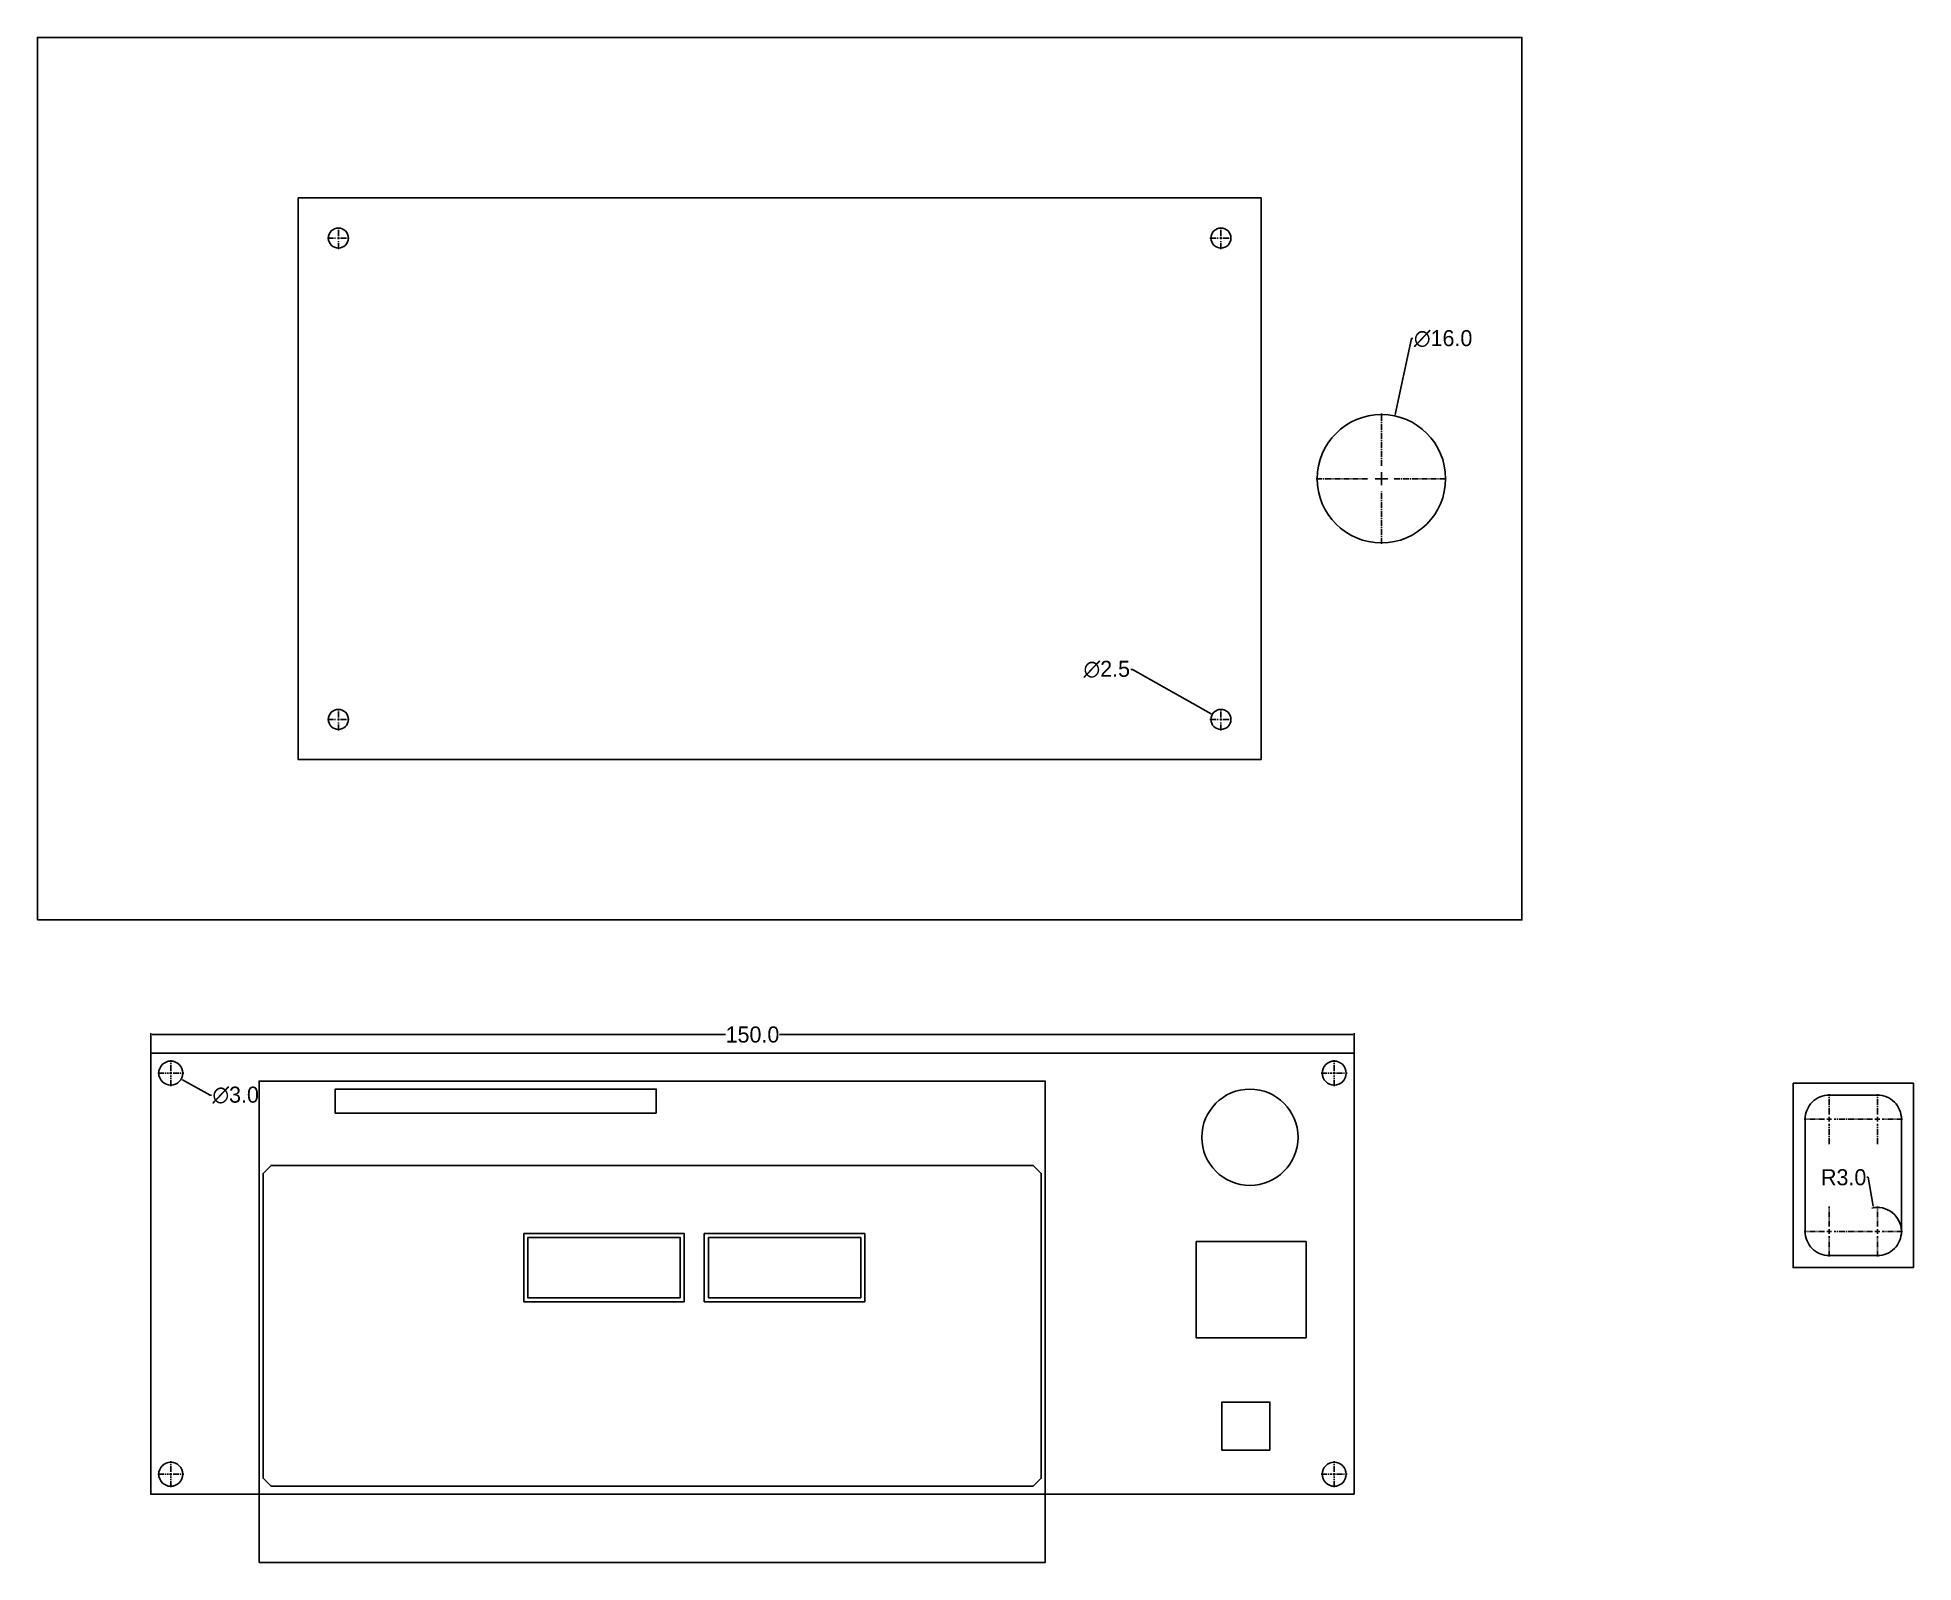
# Model space of a CAD drawing. Header units: millimetres. Extents: x -14 to 220, y -9 to 182.
import ezdxf

# ---------------------------------------------------------------- set-up
doc = ezdxf.new("R2010")
doc.units = ezdxf.units.MM
doc.header["$MEASUREMENT"] = 0
doc.linetypes.add('CENTER2', pattern=[1.125, 0.75, -0.125, 0.125, -0.125])
doc.dimstyles.get("Standard").update_dxf_attribs({"dimtxt": 2, "dimasz": 0.18, "dimexe": 0.18, "dimexo": 0.0625, "dimgap": 0.09, "dimtad": 0, "dimtih": 1, "dimtoh": 1, "dimdec": 1, "dimzin": 0, "dimdsep": 46, "dimtxsty": 'Standard', "dimcen": 0.09, "dimadec": 0, "dimazin": 0, "dimtfac": 1, "dimtdec": 1, "dimtofl": 0, "dimtmove": 0, "dimatfit": 3, "dimfxl": 1, "dimtolj": 1, "dimtzin": 0, "dimarcsym": 0})

# ---------------------------------------------------------------- blocks, each defined once
blk = doc.blocks.new('*D0')
at = {"color": 0, "linetype": 'Continuous', "lineweight": -2, "transparency": 16777216}
for p, q in [((0, 55.06), (0, 57.48)), ((0.18, 57.3), (71.63, 57.3)), ((149.82, 57.3), (78.37, 57.3)), ((150, 55.06), (150, 57.48))]:
    blk.add_line(p, q, dxfattribs=at)
at = {"color": 0, "linetype": 'Continuous', "transparency": 16777216}
for points in [[(0.18, 57.33), (0.18, 57.27), (0, 57.3)], [(149.82, 57.33), (149.82, 57.27), (150, 57.3)]]:
    blk.add_solid(points, dxfattribs=at)
at = {"layer": 'Defpoints', "color": 0, "linetype": 'Continuous', "transparency": 16777216}
for p in [(150, 57.3), (0, 55), (150, 55)]:
    blk.add_point(p, dxfattribs=at)
at = {"color": 0, "linetype": 'Continuous', "transparency": 16777216, "insert": (75, 57.3), "char_height": 2, "attachment_point": 5}
blk.add_mtext('\\A1;150.0', dxfattribs=at)
blk = doc.blocks.new('*U2')
at = {"color": 0, "linetype": 'CENTER2', "transparency": 16777216}
for p, q in [((-1.62, 0), (-0.3, 0)), ((0, 0.3), (0, 1.62)), ((0.3, 0), (1.62, 0)), ((0, -1.62), (0, -0.3))]:
    blk.add_line(p, q, dxfattribs=at)
at = {"color": 0, "linetype": 'Continuous', "transparency": 16777216}
for p, q in [((-0.15, 0), (0.15, 0)), ((0, -0.15), (0, 0.15))]:
    blk.add_line(p, q, dxfattribs=at)
blk = doc.blocks.new('*U3')
at = {"color": 0, "linetype": 'CENTER2', "transparency": 16777216}
for p, q in [((-1.62, 0), (-0.3, 0)), ((0, 0.3), (0, 1.62)), ((0.3, 0), (1.62, 0)), ((0, -1.62), (0, -0.3))]:
    blk.add_line(p, q, dxfattribs=at)
at = {"color": 0, "linetype": 'Continuous', "transparency": 16777216}
for p, q in [((-0.15, 0), (0.15, 0)), ((0, -0.15), (0, 0.15))]:
    blk.add_line(p, q, dxfattribs=at)
blk = doc.blocks.new('*U4')
at = {"color": 0, "linetype": 'CENTER2', "transparency": 16777216}
for p, q in [((-1.62, 0), (-0.3, 0)), ((0, 0.3), (0, 1.62)), ((0.3, 0), (1.62, 0)), ((0, -1.62), (0, -0.3))]:
    blk.add_line(p, q, dxfattribs=at)
at = {"color": 0, "linetype": 'Continuous', "transparency": 16777216}
for p, q in [((-0.15, 0), (0.15, 0)), ((0, -0.15), (0, 0.15))]:
    blk.add_line(p, q, dxfattribs=at)
blk = doc.blocks.new('*U5')
at = {"color": 0, "linetype": 'CENTER2', "transparency": 16777216}
for p, q in [((-1.62, 0), (-0.3, 0)), ((0, 0.3), (0, 1.62)), ((0.3, 0), (1.62, 0)), ((0, -1.62), (0, -0.3))]:
    blk.add_line(p, q, dxfattribs=at)
at = {"color": 0, "linetype": 'Continuous', "transparency": 16777216}
for p, q in [((-0.15, 0), (0.15, 0)), ((0, -0.15), (0, 0.15))]:
    blk.add_line(p, q, dxfattribs=at)
blk = doc.blocks.new('*D6')
at = {"color": 0, "linetype": 'Continuous', "lineweight": -2, "transparency": 16777216}
for p, q in [((2.41, 52.5), (2.59, 52.5)), ((2.5, 52.41), (2.5, 52.59)), ((7.41, 49.75), (3.97, 51.68)), ((7.59, 49.75), (7.41, 49.75))]:
    blk.add_line(p, q, dxfattribs=at)
at = {"color": 0, "linetype": 'Continuous', "transparency": 16777216}
blk.add_solid([(3.98, 51.71), (3.95, 51.65), (3.81, 51.77)], dxfattribs=at)
at = {"layer": 'Defpoints', "color": 0, "linetype": 'Continuous', "transparency": 16777216}
for p in [(1.19, 53.23), (3.81, 51.77)]:
    blk.add_point(p, dxfattribs=at)
at = {"color": 0, "linetype": 'Continuous', "transparency": 16777216, "insert": (10.59, 49.75), "char_height": 2, "attachment_point": 5}
blk.add_mtext('\\A1;∅3.0', dxfattribs=at)
blk = doc.blocks.new('*U7')
at = {"color": 0, "linetype": 'CENTER2', "transparency": 16777216}
for p, q in [((-1.37, 0), (-0.25, 0)), ((0, 0.25), (0, 1.37)), ((0.25, 0), (1.37, 0)), ((0, -1.37), (0, -0.25))]:
    blk.add_line(p, q, dxfattribs=at)
at = {"color": 0, "linetype": 'Continuous', "transparency": 16777216}
for p, q in [((-0.125, 0), (0.125, 0)), ((0, -0.125), (0, 0.125))]:
    blk.add_line(p, q, dxfattribs=at)
blk = doc.blocks.new('*U8')
at = {"color": 0, "linetype": 'CENTER2', "transparency": 16777216}
for p, q in [((-1.37, 0), (-0.25, 0)), ((0, 0.25), (0, 1.37)), ((0.25, 0), (1.37, 0)), ((0, -1.37), (0, -0.25))]:
    blk.add_line(p, q, dxfattribs=at)
at = {"color": 0, "linetype": 'Continuous', "transparency": 16777216}
for p, q in [((-0.125, 0), (0.125, 0)), ((0, -0.125), (0, 0.125))]:
    blk.add_line(p, q, dxfattribs=at)
blk = doc.blocks.new('*U9')
at = {"color": 0, "linetype": 'CENTER2', "transparency": 16777216}
for p, q in [((-1.37, 0), (-0.25, 0)), ((0, 0.25), (0, 1.37)), ((0.25, 0), (1.37, 0)), ((0, -1.37), (0, -0.25))]:
    blk.add_line(p, q, dxfattribs=at)
at = {"color": 0, "linetype": 'Continuous', "transparency": 16777216}
for p, q in [((-0.125, 0), (0.125, 0)), ((0, -0.125), (0, 0.125))]:
    blk.add_line(p, q, dxfattribs=at)
blk = doc.blocks.new('*U10')
at = {"color": 0, "linetype": 'CENTER2', "transparency": 16777216}
for p, q in [((-1.37, 0), (-0.25, 0)), ((0, 0.25), (0, 1.37)), ((0.25, 0), (1.37, 0)), ((0, -1.37), (0, -0.25))]:
    blk.add_line(p, q, dxfattribs=at)
at = {"color": 0, "linetype": 'Continuous', "transparency": 16777216}
for p, q in [((-0.125, 0), (0.125, 0)), ((0, -0.125), (0, 0.125))]:
    blk.add_line(p, q, dxfattribs=at)
blk = doc.blocks.new('*D11')
at = {"color": 0, "linetype": 'Continuous', "lineweight": -2, "transparency": 16777216}
for p, q in [((122.17, 102.83), (122.35, 102.83)), ((122.35, 102.83), (132.15, 97.29)), ((133.3, 96.59), (133.48, 96.59)), ((133.39, 96.5), (133.39, 96.68))]:
    blk.add_line(p, q, dxfattribs=at)
at = {"color": 0, "linetype": 'Continuous', "transparency": 16777216}
blk.add_solid([(132.16, 97.31), (132.13, 97.26), (132.31, 97.2)], dxfattribs=at)
at = {"layer": 'Defpoints', "color": 0, "linetype": 'Continuous', "transparency": 16777216}
for p in [(132.31, 97.2), (134.48, 95.97)]:
    blk.add_point(p, dxfattribs=at)
at = {"color": 0, "linetype": 'Continuous', "transparency": 16777216, "insert": (119.16, 102.83), "char_height": 2, "attachment_point": 5}
blk.add_mtext('\\A1;∅2.5', dxfattribs=at)
blk = doc.blocks.new('*U12')
at = {"color": 0, "linetype": 'CENTER2', "transparency": 16777216}
for p, q in [((0, 0.6), (0, 3.12)), ((-3.12, 0), (-0.6, 0)), ((0.6, 0), (3.12, 0)), ((0, -3.12), (0, -0.6))]:
    blk.add_line(p, q, dxfattribs=at)
at = {"color": 0, "linetype": 'Continuous', "transparency": 16777216}
for p, q in [((-0.3, 0), (0.3, 0)), ((0, -0.3), (0, 0.3))]:
    blk.add_line(p, q, dxfattribs=at)
blk = doc.blocks.new('*U13')
at = {"color": 0, "linetype": 'CENTER2', "transparency": 16777216}
for p, q in [((0, 0.6), (0, 3.12)), ((-3.12, 0), (-0.6, 0)), ((0.6, 0), (3.12, 0)), ((0, -3.12), (0, -0.6))]:
    blk.add_line(p, q, dxfattribs=at)
at = {"color": 0, "linetype": 'Continuous', "transparency": 16777216}
for p, q in [((-0.3, 0), (0.3, 0)), ((0, -0.3), (0, 0.3))]:
    blk.add_line(p, q, dxfattribs=at)
blk = doc.blocks.new('*U14')
at = {"color": 0, "linetype": 'CENTER2', "transparency": 16777216}
for p, q in [((0, 0.6), (0, 3.12)), ((-3.12, 0), (-0.6, 0)), ((0.6, 0), (3.12, 0)), ((0, -3.12), (0, -0.6))]:
    blk.add_line(p, q, dxfattribs=at)
at = {"color": 0, "linetype": 'Continuous', "transparency": 16777216}
for p, q in [((-0.3, 0), (0.3, 0)), ((0, -0.3), (0, 0.3))]:
    blk.add_line(p, q, dxfattribs=at)
blk = doc.blocks.new('*U15')
at = {"color": 0, "linetype": 'CENTER2', "transparency": 16777216}
for p, q in [((0, 0.6), (0, 3.12)), ((-3.12, 0), (-0.6, 0)), ((0.6, 0), (3.12, 0)), ((0, -3.12), (0, -0.6))]:
    blk.add_line(p, q, dxfattribs=at)
at = {"color": 0, "linetype": 'Continuous', "transparency": 16777216}
for p, q in [((-0.3, 0), (0.3, 0)), ((0, -0.3), (0, 0.3))]:
    blk.add_line(p, q, dxfattribs=at)
blk = doc.blocks.new('*U16')
at = {"color": 0, "linetype": 'CENTER2', "transparency": 16777216}
for p, q in [((0, 1.6), (0, 8.12)), ((-8.12, 0), (-1.6, 0)), ((1.6, 0), (8.12, 0)), ((0, -8.12), (0, -1.6))]:
    blk.add_line(p, q, dxfattribs=at)
at = {"color": 0, "linetype": 'Continuous', "transparency": 16777216}
for p, q in [((-0.8, 0), (0.8, 0)), ((0, -0.8), (0, 0.8))]:
    blk.add_line(p, q, dxfattribs=at)
blk = doc.blocks.new('*D17')
at = {"color": 0, "linetype": 'Continuous', "lineweight": -2, "transparency": 16777216}
for p, q in [((157.13, 144.05), (155.1, 134.58)), ((157.31, 144.05), (157.13, 144.05)), ((153.3, 126.59), (153.48, 126.59)), ((153.39, 126.5), (153.39, 126.68))]:
    blk.add_line(p, q, dxfattribs=at)
at = {"color": 0, "linetype": 'Continuous', "transparency": 16777216}
blk.add_solid([(155.07, 134.59), (155.13, 134.58), (155.07, 134.41)], dxfattribs=at)
at = {"layer": 'Defpoints', "color": 0, "linetype": 'Continuous', "transparency": 16777216}
for p in [(155.07, 134.41), (151.72, 118.76)]:
    blk.add_point(p, dxfattribs=at)
at = {"color": 0, "linetype": 'Continuous', "transparency": 16777216, "insert": (161.08, 144.05), "char_height": 2, "attachment_point": 5}
blk.add_mtext('\\A1;∅16.0', dxfattribs=at)
blk = doc.blocks.new('*D18')
at = {"color": 0, "linetype": 'Continuous', "lineweight": -2, "transparency": 16777216}
for p, q in [((213.87, 39.51), (214.05, 39.51)), ((214.05, 39.51), (214.67, 35.9)), ((215.11, 32.76), (215.29, 32.76)), ((215.2, 32.67), (215.2, 32.85))]:
    blk.add_line(p, q, dxfattribs=at)
blk.add_arc((215.2, 32.76), 3, 1.1937, 103.1068, dxfattribs=at)
at = {"color": 0, "linetype": 'Continuous', "transparency": 16777216}
blk.add_solid([(214.69, 35.9), (214.64, 35.89), (214.7, 35.72)], dxfattribs=at)
at = {"layer": 'Defpoints', "color": 0, "linetype": 'Continuous', "transparency": 16777216}
for p in [(214.7, 35.72), (215.2, 32.76)]:
    blk.add_point(p, dxfattribs=at)
at = {"color": 0, "linetype": 'Continuous', "transparency": 16777216, "insert": (211, 39.51), "char_height": 2, "attachment_point": 5}
blk.add_mtext('\\A1;R3.0', dxfattribs=at)

msp = doc.modelspace()

# ---------------------------------------------------------------- linework, layer by layer
msp.add_line((69.5, 32), (69.5, 24.5))
at = {"linetype": 'Continuous'}
for points in [[(-14.11, 71.59), (170.89, 71.59), (170.89, 181.59), (-14.11, 181.59)], [(18.39, 161.59), (138.39, 161.59), (138.39, 91.59), (18.39, 91.59)], [(204.7, 51.26), (219.7, 51.26), (219.7, 28.26), (204.7, 28.26)]]:
    msp.add_lwpolyline(points, close=True, dxfattribs=at)
for points in [[(150, 0), (0, 0), (0, 55), (150, 55)], [(13.5, -8.5), (13.5, 51.5), (111.5, 51.5), (111.5, -8.5)], [(63, 47.5), (63, 50.5), (23, 50.5), (23, 47.5)], [(110, 1), (111, 2), (111, 40), (110, 41), (15, 41), (14, 40), (14, 2), (15, 1)], [(46.5, 32.5), (46.5, 24), (66.5, 24), (66.5, 32.5)], [(66, 24.5), (47, 24.5), (47, 32), (66, 32)], [(69, 32.5), (69, 24), (89, 24), (89, 32.5)], [(69.5, 32), (69.5, 24.5), (88.5, 24.5), (88.5, 32)], [(144, 19.5), (144, 31.5), (130.3, 31.5), (130.3, 19.5)], [(139.5, 5.5), (139.5, 11.5), (133.5, 11.5), (133.5, 5.5)]]:
    msp.add_lwpolyline(points, close=True)
msp.add_lwpolyline([(209.2, 49.76), (215.2, 49.76, -0.414214), (218.2, 46.76), (218.2, 32.76, -0.414214), (215.2, 29.76), (209.2, 29.76, -0.414214), (206.2, 32.76), (206.2, 46.76, -0.414214)], format="xyb", close=True, dxfattribs=at)
for centre, radius in [((23.39, 156.59), 1.25), ((133.39, 156.59), 1.25), ((153.39, 126.59), 8), ((23.39, 96.59), 1.25), ((133.39, 96.59), 1.25)]:
    msp.add_circle(centre, radius, dxfattribs=at)
for centre, radius in [((2.5, 52.5), 1.5), ((147.5, 52.5), 1.5), ((137, 44.5), 6), ((2.5, 2.5), 1.5), ((147.5, 2.5), 1.5)]:
    msp.add_circle(centre, radius)

# ---------------------------------------------------------------- block references
at = {"linetype": 'CENTER2'}
for name, p in [('*U8', (23.39, 156.59)), ('*U9', (133.39, 156.59)), ('*U16', (153.39, 126.59)), ('*U7', (23.39, 96.59)), ('*U10', (133.39, 96.59)), ('*U5', (2.5, 52.5)), ('*U3', (147.5, 52.5)), ('*U4', (2.5, 2.5)), ('*U2', (147.5, 2.5))]:
    msp.add_blockref(name, p, dxfattribs=at)
at = {"linetype": 'CENTER2', "extrusion": (0, 0, -1)}
for name, p in [('*U15', (-209.2, 46.76)), ('*U14', (-215.2, 46.76)), ('*U12', (-209.2, 32.76)), ('*U13', (-215.2, 32.76))]:
    msp.add_blockref(name, p, dxfattribs=at)

# ---------------------------------------------------------------- dimensions: what is measured, and where the dimension line sits
at = {"linetype": 'Continuous'}
for p1, p2, picture, middle in [((151.72, 118.76), (155.07, 134.41), '*D17', (161.08, 144.05)), ((134.48, 95.97), (132.31, 97.2), '*D11', (119.16, 102.83)), ((1.19, 53.23), (3.81, 51.77), '*D6', (10.59, 49.75))]:
    dim = msp.add_diameter_dim_2p(p1=p1, p2=p2, dimstyle='Standard', dxfattribs=at)
    dim.commit()
    dim.dimension.update_dxf_attribs({"geometry": picture, "text_midpoint": middle, "dimtype": 163})
dim = msp.add_linear_dim(base=(150, 57.3), p1=(0, 55), p2=(150, 55), dimstyle='Standard', dxfattribs=at)
dim.commit()
dim.dimension.update_dxf_attribs({"geometry": '*D0', "text_midpoint": (75, 57.3)})
dim = msp.add_radius_dim(center=(215.2, 32.76), mpoint=(214.7, 35.72), dimstyle='Standard', dxfattribs=at)
dim.commit()
dim.dimension.update_dxf_attribs({"geometry": '*D18', "text_midpoint": (211, 39.51), "dimtype": 164})

doc.saveas('drawing.dxf')
